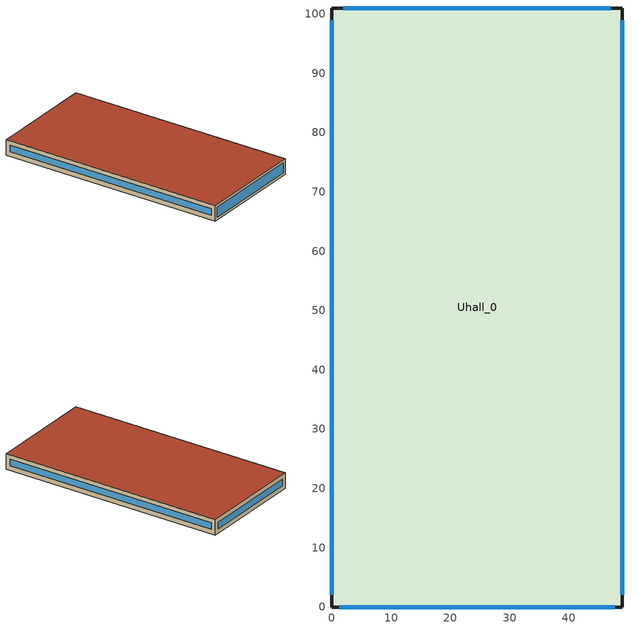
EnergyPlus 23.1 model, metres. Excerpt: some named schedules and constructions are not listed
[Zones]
Uhall_0
 floor ground (Uhall_0:f4UnderGroundSlabCF): 0,0 0,101 49,101 49,0 z0
 wall outside (90.1-2019 Nonresidential CZ 0 Exterior Wall (Mass)): 0,0 49,0 49,101 0,101 0,0 z0:7
 window (DoublePaneClr): 1.28,0 47.72,0 z1.28:5.72; 49,2.04 49,98.96 / 0,98.96 0,2.04 z2.04:4.96; 47.02,101 1.98,101 z1.98:5.02
 roof outside (90.1-2019 Nonresidential CZ 0 Exterior Roof (Mass)): 0,0 49,0 49,101 0,101 z7
[EnergyManagementSystem:Sensor] Output:Variable Index Key=Environment
Name | Output:Variable
OutdoorTemp | Site Outdoor Air Drybulb Temperature
OutdoorRelHumid | Site Outdoor Air Relative Humidity
[ZoneHVAC:IdealLoadsAirSystem]
Uhall_0 Ideal Loads Air: Maximum Heating Supply Air Temperature {C}=35; Minimum Cooling Supply Air Temperature {C}=12; Maximum Heating Supply Air Humidity Ratio {kgWater/kgDryAir}=0.01; Minimum Cooling Supply Air Humidity Ratio {kgWater/kgDryAir}=0.008; Heating Limit=LimitFlowRateAndCapacity; MaximumHeatingAirFlowRate [m3/s]=Autosize; MaximumSensibleHeatingCapacity [W]=Autosize; Cooling Limit=LimitFlowRateAndCapacity; MaximumCoolingAirFlowRate [m3/s]=Autosize; MaximumTotalCoolingCapacity [W]=Autosize; HeatingAvailabilitySchedule=HeatAvail_Uhall_0; CoolingAvailabilitySchedule=CoolAvail_Uhall_0; Dehumidification Control Type=Humidistat; Humidification Control Type=Humidistat; Design Specification Outdoor Air Object=Uhall_0MinFreshAir; Demand Controlled Ventilation Type=OccupancySchedule; Outdoor Air Economizer Type=NoEconomizer; Heat Recovery Type=None; SensibleHeatRecoveryEffectiveness=0.7; LatentHeatRecoveryEffectiveness=0.65
[Schedule:Constant]
AllOn: Value=1
Uhall_0Heating_SP_Sch: HeatingSetpoint=20
Uhall_0Cooling_SP_Sch: CoolingSetpoint=26
[Schedule:Day:Hourly]
14bb975d-990e-4196-ace4-715ee382a3b8: Fraction, 1, 1, 1, 1, 1, 1, 1, 0.85, 0.39, 0.25, 0.25, 0.25, 0.25, 0.25, 0.25, 0.25, 0.3, 0.52, 0.87, 0.87, 0.87, 1, 1, 1
12e0b064-d9bd-4e15-bfdf-feaf6bab5c2a: Fraction, 0, 0, 0, 0, 0, 0, 1, 1, 1, 1, 1, 1, 1, 1, 1, 1, 1, 1, 1, 1, 1, 0, 0, 0
d7b9a0d0-8ef3-4efc-98d6-84cd40ab6504: Fraction, 0.1, 0.1, 0.1, 0.1, 0.1, 0.1, 0.5, 1, 0.5, 0.5, 0.5, 1, 1, 0.5, 0.5, 0.5, 1, 1, 1, 1, 0.5, 0.5, 0.5, 0.1
41e3706f-bfd9-475a-a1c9-97befab7e728: Fraction, 1, 1, 1, 1, 1, 1, 1, 1, 0, 0, 0, 0, 0, 1, 0, 0, 0, 0, 0, 0, 0, 0, 0, 0
003c1343-9910-4965-afdd-74b0b1b28fbc: Fraction, 1, 1, 1, 1, 1, 1, 1, 1, 0, 0, 0, 0, 0, 0, 0, 0, 0, 0, 0, 0, 0, 0, 0, 0
592fde84-3739-4fcd-9dbb-e82d49b38008: Fraction, 1, 1, 1, 1, 1, 1, 1, 1, 0, 0, 0, 1, 1, 1, 1, 1, 0, 0, 0, 0, 0, 0, 0, 1
c7d6d40d-0525-452e-b572-e7be6537316a: Fraction, 1, 1, 1, 1, 1, 1, 1, 1, 0, 0, 0, 0, 0, 0, 0, 0, 0, 0, 0, 0, 0, 0, 0, 1
a67115f7-0c0f-4c55-8e0f-8c1563bca754: Fraction, 1, 1, 1, 1, 1, 1, 1, 1, 0, 0, 0, 0, 1, 1, 1, 0, 0, 0, 0, 0, 0, 0, 0, 0
194f9090-8a79-4b3e-b2cb-84600edd803d: Fraction, 1, 1, 1, 1, 1, 1, 1, 1, 0, 0, 0, 0, 0, 0, 0, 0, 0, 0, 0, 0, 0, 0, 1, 1
fdb4c805-b148-45b7-8a80-2cfb62477cf0: Fraction, 1, 1, 1, 1, 1, 1, 1, 0, 0, 0, 0, 0, 1, 1, 1, 1, 0, 0, 0, 0, 0, 0, 0, 1
db07ce6c-1d0b-40f1-9724-6f7446501cfa: Fraction, 1, 1, 1, 1, 1, 1, 1, 1, 0, 0, 0, 0, 1, 1, 1, 1, 1, 0, 0, 0, 0, 0, 0, 0
2ef58c4e-7782-433d-b245-3dfc69d2d938: Fraction, 1, 1, 1, 1, 1, 1, 1, 1, 0, 0, 0, 0, 1, 1, 1, 1, 1, 0, 0, 0, 0, 0, 0, 1
8554aa95-b668-4dca-a63c-ef558b6840aa: Fraction, 1, 1, 1, 1, 1, 0, 0, 0, 0, 0, 1, 1, 1, 1, 0, 0, 0, 0, 0, 0, 0, 0, 1, 1
f2ee4175-6857-4605-9cf5-0d689a499c7e: Fraction, 1, 1, 1, 1, 1, 0, 0, 0, 0, 0, 0, 0, 0, 0, 0, 1, 1, 1, 1, 1, 1, 1, 1, 1
77121a80-c25f-4aee-a029-030d4ae72bd5: Fraction, 1, 1, 1, 1, 1, 1, 1, 0, 0, 0, 0, 0, 0, 0, 0, 0, 0, 0, 0, 0, 0, 0, 1, 1
fffc3896-25cf-44af-94cd-55cf098dfa24: Fraction, 1, 1, 1, 1, 1, 1, 1, 0, 0, 0, 0, 0, 0, 0, 0, 0, 0, 0, 0, 0, 0, 0, 0, 1
149ccc56-7a22-414c-9f75-6d599b7fdbc0: Fraction, 1, 1, 1, 1, 1, 1, 1, 1, 1, 1, 1, 0, 0, 0, 0, 0, 0, 0, 0, 0, 1, 1, 1, 1
7c6f2c83-bb2d-4e27-9aec-c8de8118fafc: Fraction, 1, 1, 1, 1, 1, 1, 0, 0, 0, 0, 0, 0, 0, 0, 0, 0, 0, 0, 0, 0, 0, 1, 1, 1
a3f53767-956a-4abc-8ccb-cce3d777838f: Fraction, 1, 1, 1, 1, 0, 0, 0, 0, 0, 0, 0, 0, 0, 0, 0, 0, 0, 0, 0, 0, 0, 1, 1, 1
b1e451ea-7f95-4729-8564-cad973b34af2: Fraction, 1, 1, 1, 1, 1, 1, 1, 1, 1, 1, 1, 1, 1, 1, 0, 0, 0, 0, 0, 0, 1, 1, 1, 1
d85c2b70-7dd5-425e-834c-41bbc1fc5abe: Fraction, 1, 1, 1, 1, 1, 1, 0, 0, 0, 0, 0, 0, 0, 0, 0, 0, 0, 0, 0, 0, 0, 0, 1, 1
32c04440-bd43-4dae-8e45-5b77bce29465: Fraction, 0, 1, 1, 1, 1, 1, 1, 1, 0, 0, 0, 0, 0, 1, 0, 0, 0, 0, 1, 1, 1, 1, 1, 1
fc0c8862-1914-459e-ac44-f57620b0de64: Fraction, 1, 1, 1, 1, 1, 1, 0, 0, 0, 0, 0, 0, 1, 1, 0, 0, 1, 1, 1, 1, 1, 1, 1, 1
43b29f55-281e-49cd-b712-60673e09300b: Fraction, 1, 1, 1, 1, 1, 1, 1, 1, 0, 0, 0, 0, 0, 0, 0, 0, 0, 0, 0, 0, 0, 1, 1, 1
bc2b132b-3301-4997-a409-8251784d9710: Fraction, 1, 1, 1, 0, 0, 0, 0, 0, 0, 0, 0, 0, 0, 0, 0, 0, 0, 0, 0, 0, 0, 0, 0, 0
a3b6eae0-cd16-4146-a72c-33d93536b6d5: Fraction, 1, 1, 1, 1, 1, 1, 1, 1, 0, 0, 0, 0, 1, 1, 1, 1, 0, 0, 0, 0, 0, 0, 0, 0
a297b178-5400-48e8-8c2b-5383d49696c1: Fraction, 0, 0, 0, 0, 0, 0, 0, 0, 1, 1, 1, 1, 1, 1, 1, 1, 0, 0, 0, 0, 0, 0, 0, 0
0bd720d0-16f9-43d1-8c99-a7f570c083cc: Fraction, 0, 0, 0, 1, 1, 1, 1, 1, 0, 0, 0, 0, 0, 0, 0, 0, 0, 0, 0, 0, 0, 0, 0, 0
34931478-d65c-4a1a-80c3-ffcafce02f3b: Fraction, 0, 0, 0, 1, 1, 1, 1, 1, 0, 0, 0, 0, 0, 1, 1, 1, 0, 0, 0, 0, 0, 0, 0, 0
0be8be69-e262-4302-bc3f-879d800dc5b3: Fraction, 0, 1, 1, 1, 1, 1, 1, 1, 0, 0, 0, 0, 0, 1, 1, 0, 0, 0, 0, 0, 0, 0, 0, 0
393e0f77-cf9c-4917-a52e-2c18a27275d3: Fraction, 0, 0, 0, 0, 1, 1, 1, 1, 0, 0, 0, 0, 0, 0, 0, 0, 0, 0, 0, 0, 0, 0, 0, 0
ec5d5c53-5788-4abc-8180-0154a594163a: Fraction, 1, 1, 1, 1, 1, 1, 1, 1, 1, 0, 1, 1, 1, 1, 1, 1, 1, 0, 0, 1, 1, 1, 1, 1
1c7e563f-1008-46b0-a08b-5b2059d839fd: Fraction, 1, 1, 1, 1, 1, 1, 1, 1, 0, 0, 0, 1, 1, 1, 1, 1, 0, 1, 1, 1, 1, 1, 1, 1
25d9ae31-c511-4500-9310-47b36bc8755f: Fraction, 0, 1, 1, 1, 1, 1, 1, 1, 0, 0, 0, 0, 1, 1, 1, 0, 0, 0, 0, 0, 0, 0, 0, 0
328c9e66-c026-4f7c-941e-35b09cce5eaf: Fraction, 0, 0, 0, 0, 0, 0, 0, 0, 0, 0, 0, 0, 1, 0, 0, 0, 0, 0, 0, 0, 0, 0, 0, 0
0bcc7613-16c7-4f50-b4d0-f3000df73108: Fraction, 0, 1, 1, 1, 1, 1, 1, 1, 0, 0, 0, 0, 0, 0, 0, 0, 0, 0, 0, 0, 0, 0, 0, 0
95e1dacb-4847-45bb-8ff6-329f5872c8ae: Fraction, 0, 1, 0, 0, 1, 0, 0, 0, 0, 0, 0, 1, 1, 1, 1, 1, 1, 0, 0, 0, 0, 0, 0, 0
a368cf70-1db9-4d2f-addf-36a33630691f: Fraction, 0, 0, 0, 0, 0, 0, 0, 0, 0, 0, 0, 0, 1, 0, 1, 0, 0, 0, 0, 0, 0, 0, 0, 0
cfd69087-4443-4d2d-83c7-c51484c2fd0f: Fraction, 0, 0, 0, 0, 0, 0, 0, 0, 0, 0, 0, 1, 0, 0, 1, 1, 0, 0, 0, 0, 0, 0, 0, 1
eaea7ef1-044b-4db2-9232-ebc82cdee0b3: Fraction, 0, 0, 0, 1, 1, 1, 1, 1, 0, 0, 0, 1, 1, 1, 1, 0, 0, 0, 0, 0, 0, 1, 1, 0
e92e06b3-11b9-4b8d-8aab-264918818f6d: Fraction, 0, 1, 1, 1, 1, 1, 1, 1, 0, 0, 0, 1, 1, 1, 1, 1, 0, 0, 1, 0, 0, 1, 1, 1
9028a64a-fa1d-4ac5-ba6b-f5c559afd600: Fraction, 1, 1, 1, 1, 1, 1, 1, 1, 0, 0, 0, 1, 1, 1, 1, 0, 0, 0, 0, 1, 0, 0, 1, 1
e5ca6391-3192-4c0e-8131-34b922f7b05b: Fraction, 1, 1, 1, 1, 1, 1, 1, 1, 1, 1, 0, 0, 0, 0, 0, 0, 0, 0, 0, 1, 1, 1, 1, 1
8a7d1130-7860-4e5d-9136-6d20c174eaa8: Fraction, 1, 1, 1, 1, 1, 1, 1, 1, 0, 0, 0, 1, 1, 1, 1, 1, 1, 0, 1, 1, 1, 1, 1, 1
10834950-445a-4d6c-86dc-96d8ef2e6718: Fraction, 1, 1, 0, 0, 1, 1, 0, 0, 0, 0, 0, 1, 0, 0, 1, 1, 0, 0, 0, 0, 0, 0, 0, 0
0af50177-0b11-49a9-aba1-fc396bc8b445: Fraction, 0, 1, 1, 0, 1, 1, 0, 0, 0, 0, 0, 1, 1, 1, 1, 1, 1, 0, 0, 0, 0, 0, 0, 0
cb927db4-a6bb-4d7f-b4ff-91dc8e4b721c: Fraction, 0, 0, 0, 0, 1, 1, 1, 1, 0, 0, 0, 1, 1, 1, 1, 1, 0, 0, 0, 0, 0, 0, 0, 0
43a85af4-5db7-43c8-b0b0-0cfb932f600b: Fraction, 1, 1, 1, 1, 1, 1, 1, 1, 0, 0, 0, 1, 1, 1, 1, 1, 0, 0, 0, 0, 0, 0, 0, 0
bea93d85-fc23-433c-a16f-b5a2a5c822be: Fraction, 0, 0, 1, 1, 1, 1, 1, 0, 0, 0, 0, 1, 1, 1, 1, 1, 1, 0, 0, 0, 0, 0, 0, 0
db693b62-aad0-4b69-a419-fa5af28b9cf3: Fraction, 0, 0, 0, 0, 0, 0, 0, 0, 0, 0, 0, 0, 0, 1, 0, 0, 0, 0, 0, 0, 0, 0, 0, 0
a7c11301-8e18-412d-a485-a5004bdc39de: Fraction, 0, 0, 0, 0, 0, 0, 0, 0, 0, 0, 0, 1, 1, 1, 0, 0, 0, 0, 0, 0, 0, 0, 0, 0
d241b76a-ac68-4807-ab79-8a768b6f61a7: Fraction, 0, 0, 0, 0, 0, 0, 0, 0, 0, 0, 0, 0, 1, 1, 1, 1, 0, 0, 0, 0, 0, 0, 0, 0
5369e767-0d8e-4b32-8cd4-c346fa9b5939: Fraction, 0, 0, 0, 1, 1, 1, 1, 1, 0, 0, 0, 1, 1, 1, 1, 1, 0, 0, 0, 0, 0, 0, 0, 0
f7156fc8-91b6-48a4-9085-4e32a69e2b1a: Fraction, 1, 1, 1, 0, 1, 1, 1, 1, 0, 0, 0, 1, 1, 1, 1, 1, 1, 0, 0, 0, 0, 0, 0, 1
35fda236-6921-48e6-9830-098c5263a011: Fraction, 1, 1, 1, 1, 1, 1, 1, 1, 0, 0, 0, 1, 1, 1, 1, 1, 1, 0, 0, 0, 0, 0, 0, 1
fd62cacc-abe7-44f2-8770-210d11e35613: Fraction, 1, 1, 1, 1, 0, 0, 0, 1, 0, 0, 1, 1, 1, 1, 1, 1, 1, 0, 0, 0, 0, 0, 0, 0
7ee65adc-2d17-47fb-89dd-ade89af1af84: Fraction, 1, 1, 1, 1, 0, 0, 0, 0, 0, 0, 0, 1, 1, 1, 1, 1, 1, 0, 0, 0, 0, 0, 0, 0
c0654989-8f39-4b18-864e-eb22d4a3342d: Fraction, 0, 0, 0, 0, 0, 0, 0, 0, 0, 0, 0, 1, 1, 1, 1, 1, 0, 0, 0, 0, 0, 1, 1, 1
23d9486e-cd81-49e8-b8ac-7b3449a86746: Fraction, 1, 1, 1, 1, 1, 1, 1, 1, 1, 1, 0, 0, 0, 0, 1, 1, 0, 0, 0, 1, 1, 0, 1, 0
5f4d8d22-0120-4d1b-a6b7-a035c5265ab1: Fraction, 0, 1, 1, 1, 1, 1, 1, 1, 1, 1, 1, 1, 0, 1, 0, 1, 1, 1, 1, 1, 1, 1, 1, 1
674b06d3-b604-48ea-86a4-add5b25dbf48: Fraction, 1, 1, 1, 1, 1, 1, 1, 1, 0, 0, 0, 1, 0, 1, 1, 0, 0, 0, 0, 1, 0, 1, 1, 1
1d82ed7c-05c0-4b74-ae5d-eac78ce218c4: Fraction, 1, 1, 1, 1, 1, 1, 1, 1, 0, 0, 0, 1, 1, 1, 1, 1, 1, 1, 0, 0, 0, 0, 0, 0
0e1ef495-01ff-4a26-b207-13c7c6a3d751: Fraction, 1, 0, 1, 1, 1, 0, 1, 1, 0, 0, 0, 1, 1, 1, 1, 1, 1, 0, 0, 0, 0, 0, 0, 0
0a4c2ba7-d084-4828-9f66-3e72c7ca00d1: Fraction, 0, 0, 0, 0, 0, 1, 1, 0, 0, 0, 0, 0, 1, 1, 1, 1, 0, 0, 0, 0, 1, 1, 1, 0
165a3cea-29f3-4c38-8ee1-088ed4f1a1f9: Fraction, 0, 1, 0, 1, 1, 1, 1, 1, 0, 0, 0, 1, 1, 1, 1, 1, 1, 0, 0, 0, 0, 0, 0, 0
bca71fbe-a804-43d9-82c7-7b29d92ffc62: Fraction, 0, 1, 1, 1, 1, 1, 0, 1, 0, 0, 0, 1, 1, 1, 1, 1, 1, 1, 0, 0, 0, 0, 0, 0
8779e041-43cc-4635-9be7-dc18ccee0d4f: Fraction, 0, 0, 0, 1, 1, 1, 1, 1, 0, 0, 0, 1, 1, 1, 1, 1, 1, 1, 0, 0, 0, 0, 0, 0
e2581a7b-43c2-4a59-aa58-16e064d3d041: Fraction, 0, 0, 0, 0, 1, 1, 1, 1, 0, 0, 0, 1, 1, 1, 1, 1, 1, 1, 0, 0, 0, 0, 0, 0
6c68c950-6354-4773-92b4-119c0da3ab9c: Fraction, 0, 0, 1, 1, 1, 1, 1, 1, 0, 0, 0, 1, 1, 1, 1, 1, 0, 1, 1, 1, 0, 1, 1, 1
d043911a-a4e4-4a07-b4eb-d4b02cd2e68c: Fraction, 0, 0, 0, 0, 1, 1, 1, 1, 0, 0, 1, 1, 1, 1, 1, 1, 1, 0, 0, 0, 0, 0, 0, 0
0054b859-2743-4922-be13-5121baa5f1fc: Fraction, 0, 0, 0, 0, 0, 1, 0, 0, 0, 1, 1, 1, 1, 1, 1, 1, 1, 1, 0, 0, 0, 0, 0, 0
d57da6fb-427e-400c-902e-f2079f1c96f6: Fraction, 0, 0, 0, 1, 1, 1, 1, 0, 0, 0, 0, 1, 1, 1, 1, 1, 1, 1, 0, 0, 0, 0, 0, 0
24eab098-ccec-4794-8b70-b730c65f53b9: Fraction, 1, 1, 1, 0, 1, 0, 1, 1, 0, 0, 0, 0, 1, 1, 1, 1, 1, 0, 0, 0, 0, 0, 0, 0
e458a064-98d4-4dda-8a7b-4235616c96f6: Fraction, 0, 0, 1, 1, 1, 1, 1, 1, 0, 1, 1, 1, 1, 1, 0, 1, 0, 0, 0, 1, 0, 0, 1, 1
1dd2a086-aa54-43d9-8216-67f41470d57f: Fraction, 1, 1, 1, 1, 1, 1, 0, 1, 0, 1, 1, 1, 1, 1, 1, 1, 1, 1, 0, 0, 0, 0, 0, 0
7db43608-da88-4c74-9608-fe96a58b802d: Fraction, 0, 1, 1, 1, 1, 1, 0, 1, 0, 0, 0, 1, 1, 1, 0, 0, 0, 0, 0, 0, 0, 0, 0, 1
d081e0ff-e50c-4c41-94dc-eb66605a89d4: Fraction, 1, 1, 1, 1, 1, 1, 1, 1, 0, 1, 1, 1, 1, 1, 1, 0, 1, 0, 0, 1, 1, 1, 1, 1
41d41c44-63b3-4d16-ae11-5af6e43e17b0: Fraction, 1, 1, 1, 1, 1, 1, 1, 0, 0, 0, 0, 0, 1, 1, 1, 1, 0, 0, 0, 0, 0, 0, 1, 0
c43bcfc8-d056-4e56-be7d-fce85ea835ef: Fraction, 0, 0, 1, 1, 1, 1, 1, 1, 0, 1, 1, 1, 1, 1, 1, 1, 1, 1, 1, 0, 0, 0, 0, 0
9505b86a-ae0c-4c3f-bbab-e2abc7e9cd5e: Fraction, 1, 1, 1, 1, 1, 1, 1, 1, 0, 0, 1, 1, 1, 0, 0, 0, 0, 0, 0, 1, 0, 1, 1, 1
07f88278-11cf-423e-9762-aa66966af8c8: Fraction, 1, 1, 1, 1, 1, 1, 1, 1, 0, 0, 0, 1, 1, 1, 1, 1, 0, 0, 0, 0, 0, 1, 1, 1
736c379e-de2b-405b-ab38-5d560375cccc: Fraction, 1, 1, 1, 1, 1, 1, 1, 1, 0, 1, 1, 0, 1, 1, 1, 0, 0, 0, 0, 1, 1, 1, 1, 1
15e9c3dd-f94b-46ad-94c2-7e84793e8880: Fraction, 1, 1, 1, 1, 1, 1, 1, 1, 0, 0, 1, 1, 1, 1, 1, 1, 1, 1, 0, 0, 0, 0, 0, 0
f8150d4e-54ab-47d6-8b5e-4338ca9fef7d: Fraction, 0, 1, 1, 0, 1, 1, 1, 1, 0, 1, 1, 1, 1, 1, 1, 1, 0, 1, 1, 1, 1, 1, 1, 1
cc2d64af-ed4f-4791-9c5b-00e883829291: Fraction, 1, 1, 0, 1, 1, 1, 1, 1, 0, 0, 1, 1, 1, 0, 0, 0, 1, 1, 0, 1, 1, 1, 1, 1
455044cb-f37e-440c-9569-b0253388d59d: Fraction, 1, 1, 1, 1, 1, 1, 1, 1, 0, 0, 1, 1, 1, 1, 1, 0, 1, 1, 1, 1, 1, 1, 1, 1
8dde9b7d-4ffc-4661-b186-eec473e4b3fb: Fraction, 1, 1, 1, 1, 1, 1, 1, 1, 1, 0, 1, 1, 1, 1, 1, 0, 1, 0, 0, 1, 1, 1, 1, 1
c08be0c4-fcfa-406c-abdd-96a7b03b8551: Fraction, 1, 1, 1, 1, 1, 1, 1, 1, 1, 1, 1, 1, 1, 1, 0, 0, 0, 0, 0, 0, 0, 1, 1, 1
cb14452f-51dd-48e2-99e8-3dfb1e8afad8: Fraction, 1, 1, 1, 1, 0, 0, 0, 0, 0, 0, 1, 1, 1, 1, 1, 1, 1, 0, 0, 0, 0, 0, 0, 0
505a70fc-b842-411e-897e-ccfe53d96d7b: Fraction, 0, 1, 1, 1, 1, 1, 1, 1, 0, 0, 0, 1, 1, 1, 1, 1, 1, 1, 0, 0, 0, 0, 0, 0
4674d4ad-ae5e-4b79-a76a-2395b75afc9a: Fraction, 0, 1, 0, 0, 1, 0, 1, 0, 0, 0, 1, 1, 1, 1, 1, 1, 1, 0, 0, 0, 0, 0, 0, 0
4f1f9660-3ca3-4c6a-a42a-adf5a542d551: Fraction, 0, 1, 1, 1, 1, 1, 1, 1, 0, 1, 1, 1, 1, 1, 1, 1, 1, 1, 0, 0, 0, 0, 0, 0
0a821289-0550-470a-96e4-e78c7fa47668: Fraction, 0, 0, 0, 0, 1, 0, 0, 0, 0, 1, 1, 1, 1, 1, 1, 1, 1, 1, 1, 0, 0, 0, 0, 0
9efa68b0-563c-4c22-8c0a-f95819fc4dfa: Fraction, 0, 0, 0, 0, 1, 1, 0, 1, 0, 0, 1, 1, 0, 1, 1, 1, 1, 1, 1, 1, 1, 1, 1, 1
f9308e66-c808-4c21-b694-b1e3117985f1: Fraction, 1, 1, 1, 1, 1, 1, 1, 1, 0, 0, 0, 1, 1, 1, 1, 1, 1, 0, 0, 0, 0, 0, 0, 0
e362bb62-e392-4f98-89a4-c7616ee0da78: Fraction, 0, 1, 1, 1, 1, 1, 1, 1, 0, 0, 1, 1, 1, 0, 0, 0, 0, 0, 0, 0, 0, 0, 0, 1
bdf4e634-f655-46b8-bb46-530eedc0b97c: Fraction, 1, 1, 1, 1, 1, 1, 1, 1, 0, 0, 1, 1, 1, 1, 1, 1, 1, 0, 1, 0, 0, 0, 0, 0
6a83668f-6a61-4c04-9981-e358ef47ac49: Fraction, 0, 0, 0, 0, 1, 1, 0, 0, 0, 0, 1, 1, 0, 0, 0, 1, 1, 0, 0, 1, 1, 1, 1, 1
3ba98dbe-32cd-4081-9a77-954be1298001: Fraction, 1, 1, 1, 1, 1, 1, 1, 1, 0, 0, 0, 1, 1, 1, 1, 0, 0, 1, 1, 1, 1, 1, 1, 1
3d6d7624-3e5b-4558-a5ed-ea13f6046ad1: Fraction, 1, 1, 1, 1, 1, 1, 1, 1, 0, 0, 0, 1, 1, 1, 1, 0, 1, 1, 0, 0, 0, 0, 0, 0
61d646ef-99a8-40fd-8593-29998eb71547: Fraction, 0, 0, 0, 0, 1, 0, 0, 0, 0, 1, 0, 1, 1, 1, 0, 1, 1, 1, 1, 1, 1, 1, 1, 1
ed082062-79aa-4376-9da4-cbc792f80ecc: Fraction, 1, 1, 1, 1, 1, 1, 1, 1, 1, 0, 0, 1, 1, 1, 1, 1, 0, 0, 0, 0, 0, 0, 0, 0
feebe028-c72b-4222-9db5-db50b9d0df7c: Fraction, 1, 1, 1, 1, 1, 1, 1, 1, 0, 1, 1, 1, 1, 1, 1, 0, 0, 0, 0, 0, 0, 0, 0, 0
68b4197a-0a3c-45c0-aedb-0df11bae7eae: Fraction, 1, 1, 1, 0, 1, 1, 0, 1, 0, 0, 0, 1, 1, 1, 0, 0, 0, 0, 0, 0, 0, 0, 0, 0
43ce78f5-0925-4cd2-8616-c9d19e1a19c7: Fraction, 0, 0, 0, 0, 0, 0, 0, 0, 1, 1, 1, 1, 1, 1, 1, 1, 1, 1, 1, 0, 0, 0, 0, 0
5755456c-06a8-49fc-972e-33671b8ae1b7: Fraction, 0, 0, 0, 0, 1, 0, 1, 1, 1, 1, 1, 1, 1, 1, 1, 1, 1, 1, 0, 0, 0, 0, 0, 0
5200658d-c955-470e-95e0-ef04002790a9: Fraction, 0, 0, 0, 0, 0, 1, 1, 1, 1, 1, 1, 1, 1, 1, 1, 1, 1, 1, 1, 0, 0, 0, 0, 0
498a6981-8755-461b-a987-a16443a03934: Fraction, 0, 0, 0, 0, 1, 0, 1, 0, 0, 1, 1, 1, 1, 1, 1, 1, 1, 1, 1, 0, 0, 0, 0, 0
454ad031-8e21-49a2-a97a-4076dc712759: Fraction, 0, 0, 0, 0, 1, 1, 1, 1, 0, 1, 1, 1, 1, 1, 1, 1, 1, 1, 1, 0, 0, 0, 0, 0
db00bee3-6bf5-4e51-860b-7654a3651c02: Fraction, 0, 0, 0, 0, 0, 0, 0, 0, 1, 1, 1, 1, 1, 1, 0, 0, 0, 0, 0, 1, 0, 0, 0, 0
a13aa85a-000d-465c-a9a8-7c2b2f731fb1: Fraction, 0, 1, 0, 0, 1, 0, 1, 1, 0, 1, 1, 1, 1, 0, 1, 0, 0, 0, 0, 0, 0, 0, 0, 1
b3e65846-52eb-4956-9420-03c2995b8da9: Fraction, 1, 0, 1, 1, 1, 1, 1, 0, 0, 1, 1, 1, 0, 0, 1, 1, 1, 0, 0, 0, 0, 0, 0, 0
20378aa8-d61a-4f74-91d5-683cd33f14d5: Fraction, 1, 1, 0, 1, 1, 1, 1, 1, 0, 1, 1, 1, 1, 1, 1, 0, 0, 0, 0, 0, 0, 0, 0, 0
fad559f8-ab1f-4fb4-ae5d-f9fc2a055e9e: Fraction, 0, 1, 1, 1, 1, 1, 1, 1, 0, 1, 1, 1, 0, 1, 1, 1, 0, 1, 0, 1, 1, 0, 1, 0
4a4370d5-d342-4cee-ac74-5d9edba1a746: Fraction, 1, 1, 1, 1, 1, 1, 1, 1, 0, 0, 0, 0, 1, 0, 0, 0, 0, 0, 0, 0, 0, 0, 1, 0
6592fa1c-f5c6-49ea-82db-1ad3efec4262: Fraction, 1, 1, 0, 1, 1, 1, 1, 1, 0, 1, 1, 1, 1, 1, 1, 1, 1, 1, 0, 0, 0, 0, 0, 0
3475fa83-0e1f-4ab1-b220-799a4c7799d6: Fraction, 0, 0, 0, 0, 0, 0, 0, 0, 0, 1, 1, 0, 0, 1, 1, 0, 0, 0, 0, 0, 0, 1, 1, 1
4020d7ec-4854-4dc2-acbd-a5153dbbd921: Fraction, 1, 1, 1, 1, 1, 1, 0, 0, 0, 0, 1, 1, 1, 1, 1, 1, 1, 1, 0, 0, 0, 0, 0, 0
e589f685-a84e-4818-aee8-363d6345deae: Fraction, 0, 0, 0, 0, 0, 0, 0, 0, 0, 0, 1, 1, 1, 1, 1, 1, 1, 1, 0, 0, 0, 0, 0, 0
1c53175b-d2d7-4a58-ab36-0fb8bf22b624: Fraction, 0, 0, 0, 1, 1, 1, 0, 0, 0, 0, 0, 0, 1, 1, 0, 0, 1, 1, 0, 0, 0, 1, 1, 1
b7f6722b-7e15-44fc-a5b6-c7948cf2828b: Fraction, 1, 1, 1, 1, 1, 1, 1, 1, 0, 1, 1, 1, 0, 0, 0, 0, 0, 0, 0, 0, 0, 0, 0, 1
cdbf392b-ad92-429b-8fa1-e90a48041854: Fraction, 1, 1, 1, 1, 1, 1, 1, 1, 1, 0, 0, 0, 1, 1, 1, 1, 0, 0, 0, 0, 0, 0, 1, 1
aa9000a8-7474-43d7-afaa-83856b8bd1f2: Fraction, 1, 1, 1, 1, 1, 1, 1, 1, 0, 0, 1, 1, 1, 1, 1, 1, 1, 0, 0, 0, 0, 0, 0, 0
4ec5bce3-6218-4115-b27d-d4e593f8f2d8: Fraction, 1, 1, 1, 1, 1, 1, 1, 1, 0, 0, 1, 1, 1, 1, 0, 0, 1, 1, 1, 1, 1, 1, 1, 1
492b02ff-45e8-4ae6-bd06-09335d1ef1e6: Fraction, 1, 1, 1, 1, 1, 1, 1, 1, 0, 0, 1, 1, 1, 1, 0, 0, 0, 1, 1, 1, 1, 1, 1, 1
b22414ec-ceea-47c7-9d2f-369ee415b721: Fraction, 0, 0, 0, 0, 1, 1, 1, 1, 0, 0, 0, 0, 0, 0, 0, 0, 0, 0, 0, 0, 0, 0, 1, 1
a24abd1d-2bfc-4427-b543-e2912398e3db: Fraction, 1, 1, 1, 1, 1, 1, 1, 1, 1, 1, 1, 1, 1, 1, 1, 1, 1, 1, 1, 0, 0, 0, 0, 0
3c386093-14a7-4751-8f54-93ff7cfd9247: Fraction, 0, 0, 0, 0, 0, 0, 0, 0, 0, 0, 1, 1, 1, 1, 1, 0, 0, 0, 0, 0, 0, 1, 1, 1
47df9d88-b14f-43eb-9254-53089a199fba: Fraction, 1, 1, 1, 1, 1, 1, 1, 1, 1, 0, 0, 0, 1, 1, 1, 1, 1, 0, 0, 0, 0, 0, 0, 0
e568a799-18e5-40c9-9397-6138e3e6018b: Fraction, 0, 1, 0, 0, 0, 1, 1, 1, 0, 0, 1, 1, 1, 0, 0, 0, 0, 0, 0, 0, 0, 0, 0, 0
a512e456-9579-4a72-9781-54939057d925: Fraction, 1, 1, 1, 1, 1, 1, 1, 1, 1, 0, 0, 0, 0, 0, 0, 0, 1, 1, 0, 0, 0, 0, 0, 0
ee3fc8ae-8142-4afc-9e43-1875c9e7ea1e: Fraction, 0, 0, 0, 1, 1, 0, 0, 0, 0, 1, 1, 1, 0, 0, 0, 0, 0, 0, 0, 0, 0, 0, 0, 0
e48a7c3a-0cbb-48f7-875c-b42f9bf48bb6: Fraction, 0, 0, 0, 0, 0, 0, 0, 0, 0, 1, 1, 1, 0, 0, 0, 0, 0, 0, 0, 0, 1, 1, 1, 1
0fb08f27-7588-4a44-9de1-21b786adba81: Fraction, 1, 1, 1, 1, 1, 1, 1, 1, 0, 0, 1, 1, 1, 1, 1, 1, 1, 1, 1, 0, 0, 0, 0, 0
f1e54837-410d-46ad-9285-927ae60d0b4c: Fraction, 0, 1, 1, 1, 1, 1, 0, 0, 0, 1, 1, 1, 1, 1, 1, 1, 1, 0, 0, 0, 0, 0, 0, 0
257b40ab-5645-4009-97af-efade599dc77: Fraction, 0, 1, 1, 1, 1, 1, 1, 1, 1, 0, 0, 1, 1, 1, 1, 1, 0, 0, 0, 0, 0, 0, 0, 0
5e2766cb-6e55-4f57-8b2d-2d50a1cd2cf9: Fraction, 0, 0, 0, 0, 0, 0, 0, 0, 0, 0, 0, 0, 1, 1, 1, 1, 0, 0, 0, 0, 0, 0, 0, 1
d7e7454e-0c62-4fb5-abbb-e8e4b7720e89: Fraction, 0, 0, 0, 0, 0, 0, 0, 0, 0, 0, 0, 0, 1, 1, 1, 1, 1, 1, 0, 0, 0, 0, 0, 0
de3e5bea-eef4-4964-afd3-3b062cac8df1: Fraction, 0, 0, 1, 1, 1, 1, 1, 1, 0, 0, 0, 0, 0, 0, 0, 0, 0, 0, 0, 0, 0, 0, 0, 0
50dfb5bd-6346-4189-aae5-ad157768b46a: Fraction, 0, 0, 0, 0, 0, 0, 0, 0, 0, 0, 0, 0, 0, 0, 0, 0, 0, 0, 0, 0, 0, 0, 1, 1
5db1a842-f249-474b-81c4-4e124656ecfc: Fraction, 0, 0, 0, 1, 1, 1, 1, 1, 1, 0, 0, 0, 0, 0, 0, 0, 1, 0, 0, 0, 0, 0, 0, 0
bb4a2ede-820a-4d7e-8bc0-263da99094e4: Fraction, 0, 0, 0, 1, 1, 1, 1, 1, 0, 0, 1, 1, 1, 1, 1, 1, 1, 0, 0, 0, 0, 0, 0, 0
c41f3eef-3b00-4110-8635-a8c3acc68c17: Fraction, 0, 1, 1, 1, 1, 1, 1, 0, 0, 0, 1, 1, 1, 1, 1, 1, 1, 1, 0, 0, 0, 0, 0, 0
86f06402-88b3-4b63-9d25-9e76e8101479: Fraction, 0, 0, 0, 0, 0, 0, 0, 0, 0, 1, 1, 1, 1, 1, 1, 1, 0, 0, 0, 0, 0, 0, 0, 0
ff2f4963-8b69-46bb-a096-fda8fec9c632: Fraction, 0, 1, 1, 1, 1, 1, 1, 1, 1, 1, 1, 0, 1, 1, 1, 1, 1, 1, 0, 0, 0, 0, 0, 0
0eb42a9c-9f69-437c-8e44-a644f9d0f833: Fraction, 0, 1, 0, 1, 0, 0, 0, 1, 0, 0, 1, 1, 1, 1, 1, 1, 1, 1, 1, 0, 1, 1, 0, 0
cc054fa4-927c-48b5-b4d1-0b32a42e0e8f: Fraction, 0, 0, 0, 0, 0, 0, 0, 0, 0, 0, 1, 1, 1, 1, 1, 1, 1, 1, 1, 1, 0, 0, 0, 0
4fa9f995-de47-4123-a1da-32c2a08db216: Fraction, 0, 0, 0, 0, 0, 0, 0, 0, 1, 1, 1, 1, 1, 1, 1, 1, 1, 0, 0, 0, 0, 0, 0, 0
887c1822-9f3f-442f-8bea-9f947e944539: Fraction, 0, 0, 0, 0, 0, 0, 0, 0, 0, 0, 1, 0, 0, 1, 1, 1, 1, 1, 1, 0, 0, 0, 0, 0
0ca156a9-b41b-49d3-a22c-2b8f75c5e3b2: Fraction, 0, 0, 0, 1, 1, 0, 0, 0, 0, 1, 1, 1, 1, 0, 0, 0, 0, 0, 0, 0, 0, 0, 1, 0
cdd0423b-c66a-42fd-802f-416a4eafe290: Fraction, 0, 1, 1, 1, 1, 0, 1, 1, 0, 0, 0, 0, 1, 1, 1, 1, 1, 1, 1, 0, 0, 0, 0, 0
66b6a9bc-8655-4daf-ba28-a4bfb877e586: Fraction, 0, 1, 0, 0, 1, 0, 1, 0, 0, 1, 1, 1, 1, 1, 1, 1, 1, 1, 1, 1, 0, 0, 0, 0
4d12dda1-ec74-40b6-84e2-90b7e16cccc9: Fraction, 0, 0, 0, 0, 0, 0, 0, 0, 0, 1, 1, 1, 1, 1, 1, 1, 1, 1, 1, 1, 1, 0, 0, 0
33bcaca4-d62e-4873-9205-4194c9205e9a: Fraction, 0, 0, 0, 0, 0, 0, 0, 0, 1, 1, 1, 1, 1, 1, 1, 1, 1, 1, 1, 1, 1, 0, 0, 0
1b23769c-9912-4016-bf26-049d1da81ba1: Fraction, 0, 0, 0, 0, 0, 0, 0, 1, 0, 1, 0, 0, 1, 1, 1, 0, 0, 1, 0, 0, 0, 0, 0, 0
82cd46c8-fc09-489d-8852-c2707a102208: Fraction, 0, 0, 0, 1, 1, 1, 1, 0, 0, 0, 0, 1, 1, 1, 1, 1, 1, 0, 0, 0, 0, 0, 0, 0
466d0833-84f6-4f6c-9566-8e4586e9d61c: Fraction, 0, 1, 0, 0, 0, 0, 0, 0, 0, 1, 1, 1, 1, 1, 1, 1, 1, 1, 1, 0, 1, 0, 0, 0
104041d9-cf41-494f-8531-4ac044de259c: Fraction, 0, 0, 0, 0, 0, 0, 0, 0, 0, 0, 0, 1, 1, 1, 1, 1, 1, 0, 1, 1, 1, 1, 1, 0
2cb8c39a-c21a-472c-afed-46cdfc975710: Fraction, 0, 1, 1, 0, 1, 0, 0, 1, 0, 0, 0, 1, 1, 1, 0, 0, 1, 0, 0, 1, 1, 1, 1, 0
8704b07b-d6a4-4b2c-8d69-87c8568015b9: Fraction, 1, 1, 1, 1, 1, 1, 1, 1, 0, 0, 0, 1, 1, 1, 1, 1, 1, 1, 0, 0, 0, 0, 1, 1
ad24687e-ee7d-4634-8f33-3769a78130fb: Fraction, 0, 1, 0, 0, 1, 1, 1, 1, 0, 0, 1, 1, 1, 0, 0, 0, 0, 1, 0, 1, 1, 0, 1, 1
326ffdde-8fd3-41f8-940d-64e04a4a2eff: Fraction, 1, 1, 1, 1, 0, 0, 0, 0, 0, 0, 0, 1, 1, 0, 1, 1, 1, 1, 1, 0, 0, 0, 0, 0
e23509dc-1e6b-4dcd-a806-1d8a15a982b1: Fraction, 0, 0, 0, 0, 1, 1, 1, 1, 1, 0, 1, 1, 1, 0, 1, 1, 1, 0, 0, 0, 0, 0, 0, 0
9c8c7157-9895-4de7-a80b-528a7f400532: Fraction, 0, 1, 1, 1, 1, 1, 1, 1, 0, 0, 0, 1, 1, 1, 1, 1, 0, 0, 0, 0, 0, 0, 0, 0
cb58139b-61e1-48d8-b714-2857315486d5: Fraction, 0, 0, 0, 0, 0, 0, 0, 0, 0, 0, 0, 1, 1, 0, 1, 1, 1, 1, 0, 0, 0, 0, 0, 0
3d8a0fe0-3f60-4a94-9286-e59dd67f832b: Fraction, 0, 0, 0, 0, 0, 0, 0, 0, 0, 1, 0, 1, 1, 1, 1, 1, 1, 1, 0, 0, 0, 0, 0, 0
19f96bac-4eb8-444d-b63b-577d2acb7bf2: Fraction, 0, 0, 0, 0, 0, 0, 0, 0, 0, 0, 1, 1, 1, 0, 1, 1, 1, 1, 0, 0, 0, 0, 0, 0
1a82f468-baec-40a9-8862-642df44536eb: Fraction, 0, 0, 0, 0, 0, 0, 1, 1, 1, 0, 1, 0, 0, 0, 0, 0, 0, 0, 0, 1, 0, 0, 0, 0
c953ed02-1326-45c0-ada6-a1da0aa19310: Fraction, 1, 0, 0, 0, 1, 0, 0, 0, 0, 0, 1, 1, 0, 1, 1, 1, 1, 0, 0, 0, 0, 0, 0, 0
6b59d7ae-dbb3-4dd7-a191-161a56a18069: Fraction, 0, 0, 0, 0, 0, 0, 0, 0, 0, 1, 1, 1, 0, 0, 1, 1, 1, 1, 0, 0, 0, 0, 0, 0
41480300-d2e8-45cd-ac1f-e24d05f81de1: Fraction, 0, 0, 0, 0, 0, 0, 0, 0, 0, 1, 1, 1, 1, 1, 1, 1, 1, 1, 1, 0, 0, 0, 0, 0
0655b9da-9a35-4af4-9b1b-e392613f76c2: Fraction, 0, 0, 0, 0, 0, 0, 0, 0, 0, 1, 1, 1, 0, 0, 1, 1, 1, 0, 0, 0, 0, 0, 0, 0
6ec52194-3fcb-4ce8-a9b7-7dabf0a4ccd8: Fraction, 0, 0, 0, 0, 1, 0, 0, 0, 0, 0, 1, 1, 1, 1, 1, 1, 1, 1, 0, 0, 0, 0, 1, 0
cc874c5d-adb5-40c8-a2b7-ba86e56e8c24: Fraction, 0, 1, 1, 1, 1, 1, 1, 0, 0, 0, 1, 1, 1, 0, 0, 0, 0, 0, 1, 1, 1, 1, 1, 1
34252c3c-99b2-45fa-9e65-818269cba713: Fraction, 1, 1, 1, 1, 1, 1, 0, 0, 0, 0, 1, 1, 1, 0, 1, 1, 1, 1, 0, 0, 0, 0, 0, 0
ee6a48ba-f6e8-4a4d-a342-0cf44f816c2d: Fraction, 0, 1, 1, 1, 1, 1, 1, 1, 0, 0, 0, 0, 0, 0, 1, 1, 0, 0, 0, 0, 0, 0, 0, 0
790219e2-9bcc-4f55-afc6-903160baa57f: Fraction, 1, 0, 1, 1, 1, 1, 1, 1, 0, 0, 1, 1, 1, 1, 1, 1, 1, 1, 1, 1, 1, 1, 1, 1
4874cf86-287b-463b-8b64-cb114fd8627f: Fraction, 1, 1, 1, 1, 1, 1, 1, 1, 1, 1, 0, 0, 1, 0, 0, 0, 0, 0, 0, 0, 0, 0, 0, 1
cd7dfd49-4afa-489d-b7de-dade7d03bfb6: Fraction, 1, 1, 1, 1, 1, 1, 1, 1, 0, 0, 0, 0, 0, 0, 1, 1, 0, 0, 0, 0, 1, 0, 0, 1
ebaf5f8b-b01f-46fb-81ec-98a16710fb94: Fraction, 1, 1, 1, 1, 1, 1, 1, 1, 0, 0, 0, 0, 0, 0, 1, 1, 0, 0, 0, 0, 0, 0, 0, 0
d2d7cca7-833c-4756-9e39-c34c57ad9d6f: Fraction, 0, 1, 0, 1, 1, 1, 1, 1, 0, 0, 0, 1, 1, 1, 0, 0, 0, 0, 0, 0, 0, 0, 0, 0
1358614b-db8a-4271-8781-99c0d811afea: Fraction, 0, 1, 1, 1, 1, 1, 1, 1, 1, 0, 0, 1, 1, 1, 1, 1, 1, 0, 0, 0, 0, 0, 0, 0
88538c19-4e1c-4c93-968e-a84e0a2e2905: Fraction, 0, 0, 0, 1, 1, 1, 1, 1, 0, 0, 0, 1, 1, 1, 1, 1, 1, 1, 1, 0, 0, 0, 0, 0
30746125-26cb-44f9-9219-ecabeb5c5564: Fraction, 0, 0, 0, 1, 1, 1, 1, 1, 0, 0, 1, 1, 1, 0, 1, 1, 1, 0, 1, 1, 1, 1, 1, 1
d1fe743a-b2dd-4d72-be1e-1c55caf8a9c1: Fraction, 1, 0, 1, 1, 1, 1, 1, 1, 0, 0, 0, 0, 1, 0, 1, 0, 0, 0, 0, 0, 0, 0, 0, 0
79e8083e-5084-4368-801e-cd49d4bbfd0f: Fraction, 0, 0, 0, 0, 0, 0, 0, 0, 0, 0, 0, 0, 0, 1, 1, 1, 0, 0, 0, 0, 0, 0, 0, 0
75c11437-9738-445e-9ba1-95cfc2f177c1: Fraction, 0, 0, 0, 0, 1, 0, 0, 0, 0, 0, 0, 1, 1, 1, 1, 1, 1, 0, 0, 0, 0, 0, 0, 0
ef5ef648-948e-422a-b66a-496e329441ce: Fraction, 0, 0, 0, 0, 1, 0, 0, 0, 0, 1, 1, 0, 0, 1, 1, 1, 1, 1, 1, 1, 1, 1, 1, 1
75e30a45-5e2a-4b1b-a777-9d0ea8587a04: Fraction, 1, 1, 1, 1, 1, 1, 1, 1, 1, 0, 0, 1, 0, 1, 1, 1, 1, 1, 1, 0, 0, 0, 0, 1
d4812dce-92e4-4fd0-843d-48cd88d0cfdb: Fraction, 1, 1, 1, 1, 1, 1, 1, 1, 0, 0, 0, 0, 0, 0, 1, 1, 1, 0, 0, 0, 0, 0, 0, 0
b9ae9906-f4e1-43b9-8f97-aaea69d61698: Fraction, 0, 0, 1, 0, 0, 0, 0, 1, 0, 0, 0, 0, 0, 1, 1, 1, 1, 0, 0, 0, 0, 0, 1, 0
5ccce423-96fe-4502-9b43-87c16520157c: Fraction, 0, 0, 1, 1, 1, 1, 1, 1, 0, 0, 0, 1, 1, 1, 1, 1, 1, 1, 0, 0, 0, 0, 0, 0
ee5123e2-f31d-4230-ae78-fba15c64a974: Fraction, 0, 0, 1, 1, 1, 1, 1, 1, 0, 0, 1, 1, 1, 1, 1, 1, 1, 1, 1, 0, 0, 0, 0, 0
c53bd331-8f9c-419d-a3a8-7bead11b2d16: Fraction, 0, 0, 1, 1, 1, 1, 1, 1, 0, 1, 1, 1, 1, 1, 1, 1, 1, 1, 0, 0, 0, 0, 0, 0
1559fa51-9286-4c10-a57b-1f7c5a28632d: Fraction, 0, 0, 1, 1, 1, 1, 1, 1, 0, 0, 1, 1, 1, 1, 1, 1, 1, 1, 0, 0, 0, 0, 0, 0
1b8d56f9-f2b4-464c-baf6-a44d808d749f: Fraction, 0, 0, 1, 1, 1, 1, 1, 1, 0, 1, 0, 1, 1, 1, 1, 1, 1, 1, 0, 0, 0, 0, 0, 0
cc486075-51d8-404e-b9ea-f0e77f34440d: Fraction, 0, 0, 0, 0, 0, 0, 0, 0, 0, 0, 0, 1, 1, 1, 1, 1, 1, 1, 0, 0, 0, 0, 0, 0
e3c926c1-ab64-47a5-b6c1-cde8f6a3eff9: Fraction, 0, 0, 0, 0, 0, 0, 0, 0, 0, 1, 1, 1, 1, 1, 1, 1, 1, 0, 0, 0, 0, 0, 0, 0
83cfeb36-5ad1-4462-a527-89aeb552d20d: Fraction, 0, 1, 1, 1, 1, 1, 1, 1, 1, 1, 1, 1, 0, 0, 0, 1, 1, 0, 0, 0, 0, 0, 0, 0
20db4f2f-f3b0-41af-a0df-482547954cae: Fraction, 0, 1, 0, 1, 1, 1, 1, 1, 1, 0, 0, 0, 1, 1, 1, 1, 1, 0, 0, 0, 0, 0, 0, 1
c4b0594f-9bde-40f1-be48-02ebd69c7348: Fraction, 0, 0, 0, 1, 1, 1, 0, 1, 0, 0, 0, 1, 0, 0, 0, 0, 0, 0, 0, 0, 0, 0, 0, 0
b0ad4eb1-137e-417d-afb5-233ba4f6d5e7: Fraction, 1, 1, 1, 1, 1, 1, 1, 1, 0, 0, 0, 1, 1, 0, 0, 0, 0, 0, 0, 0, 0, 0, 0, 0
a361a9e9-5ea1-4cc8-858e-a30e088409c0: Fraction, 0, 0, 0, 0, 0, 0, 1, 1, 0, 0, 0, 0, 1, 1, 1, 0, 0, 0, 0, 0, 0, 0, 0, 0
6dc5f9fe-6689-4feb-bc3f-969f1dab456c: Fraction, 0, 0, 1, 1, 1, 1, 1, 1, 0, 0, 0, 0, 1, 1, 1, 1, 0, 0, 0, 0, 0, 0, 0, 0
ae740c22-83ad-4d72-822a-72d738c84b4c: Fraction, 0, 0, 0, 1, 1, 1, 0, 0, 0, 0, 0, 1, 1, 1, 1, 1, 1, 1, 0, 0, 0, 0, 0, 0
2fb2d763-5f3b-4b91-a97d-dab8fc16594a: Fraction, 0, 0, 0, 1, 1, 1, 0, 0, 0, 0, 1, 1, 1, 1, 1, 1, 1, 1, 1, 0, 0, 0, 0, 0
0c2f5271-cff0-4a69-a1f3-5080dd4e2f9a: Fraction, 0, 0, 0, 0, 0, 1, 1, 0, 0, 0, 0, 0, 0, 0, 0, 0, 0, 0, 0, 0, 0, 0, 0, 0
8a9a608f-8df8-49a6-b34f-d6e6eb8d9ef6: Fraction, 0, 0, 0, 0, 0, 0, 0, 0, 0, 0, 0, 0, 1, 0, 1, 1, 1, 1, 0, 0, 0, 0, 0, 0
fe0c08fd-7af7-435e-b2c1-ca638bd41060: Fraction, 0, 0, 0, 0, 0, 1, 1, 1, 0, 0, 0, 1, 1, 1, 1, 1, 0, 0, 0, 0, 0, 0, 0, 0
227444cc-a8b7-47ed-ba15-db845e38a4f7: Fraction, 0, 0, 0, 0, 0, 0, 0, 0, 0, 1, 0, 1, 1, 1, 0, 1, 0, 0, 0, 0, 0, 0, 0, 0
60699407-8e47-45ec-8a04-47a0ae7f4457: Fraction, 0, 0, 0, 0, 1, 0, 1, 0, 0, 0, 1, 1, 1, 0, 1, 1, 1, 0, 0, 0, 1, 1, 1, 1
3f977091-cb24-4c87-a0b1-3a36739f0a4a: Fraction, 1, 1, 0, 0, 1, 1, 1, 1, 0, 0, 0, 0, 0, 0, 0, 0, 0, 0, 0, 0, 0, 0, 0, 0
c6a5d389-0457-4692-96d1-bd8dbc1a82d5: Fraction, 0, 0, 0, 0, 0, 1, 0, 1, 0, 0, 0, 1, 1, 1, 1, 1, 0, 0, 0, 1, 1, 1, 1, 1
1c58df69-9b14-49e4-90e6-423c74abc6ae: Fraction, 1, 1, 1, 0, 0, 1, 1, 1, 0, 0, 0, 0, 0, 0, 0, 0, 0, 0, 0, 0, 0, 0, 0, 0
a8ad3596-634a-48eb-bad2-500617258e52: Fraction, 0, 0, 0, 0, 1, 0, 1, 1, 1, 0, 0, 0, 1, 0, 0, 0, 0, 0, 0, 0, 0, 0, 0, 0
65845a05-8a8c-42bf-95d9-b6d2e368aa02: Fraction, 0, 0, 0, 1, 0, 0, 0, 0, 0, 0, 0, 1, 1, 0, 1, 1, 0, 1, 0, 0, 0, 0, 0, 0
6a86ab29-eecf-41bd-8819-4c06628de85e: Fraction, 0, 0, 0, 0, 0, 0, 0, 0, 0, 0, 0, 1, 1, 0, 0, 0, 0, 0, 0, 0, 0, 0, 0, 1
3a49a71b-682b-49d9-b452-f680439e5dcd: Fraction, 1, 0, 1, 1, 1, 1, 1, 1, 0, 0, 0, 1, 1, 1, 1, 1, 0, 0, 0, 0, 0, 0, 0, 0
452d2c8e-1c76-4fc6-a22d-1cf568360426: Fraction, 0, 1, 1, 1, 1, 1, 1, 1, 0, 0, 1, 0, 0, 0, 1, 0, 0, 0, 0, 0, 1, 1, 1, 1
6c2d03cb-d23c-459b-b72a-ef676cd13fe8: Fraction, 1, 1, 1, 0, 1, 0, 0, 0, 0, 0, 0, 0, 1, 1, 1, 1, 0, 1, 0, 0, 0, 0, 0, 0
f1d434eb-759d-49dc-a6db-a1d232a3d517: Fraction, 0, 0, 0, 0, 0, 0, 1, 1, 0, 0, 0, 1, 1, 0, 0, 0, 0, 0, 0, 0, 0, 0, 0, 0
e31e8667-a67c-4b4b-a876-83b78cb6bc00: Fraction, 0, 1, 1, 1, 1, 1, 0, 1, 1, 1, 1, 0, 0, 0, 0, 0, 0, 0, 0, 0, 0, 0, 0, 0
06767887-9e3e-48a4-9b25-a64a89916fff: Fraction, 0, 0, 0, 1, 0, 1, 1, 0, 0, 0, 0, 1, 0, 1, 1, 1, 1, 1, 1, 0, 0, 0, 0, 0
85f6f0f1-c189-452c-a53e-85cf6df4ea3a: Fraction, 0, 0, 0, 1, 1, 1, 0, 0, 0, 0, 0, 0, 1, 1, 1, 1, 0, 0, 0, 0, 0, 0, 0, 0
3e483427-98b3-411f-ac16-c0e1e9afc8e8: Fraction, 0, 1, 1, 1, 1, 0, 1, 1, 0, 0, 0, 1, 1, 1, 1, 1, 1, 1, 1, 0, 0, 0, 0, 0
9e9e7059-73f8-4409-8d30-6832d868240e: Fraction, 0, 0, 0, 0, 0, 0, 0, 0, 0, 0, 1, 1, 1, 1, 1, 1, 1, 1, 1, 0, 0, 0, 0, 0
9c5a30d7-7394-47f4-a253-b72e66a3f584: Fraction, 0, 0, 1, 1, 1, 0, 0, 1, 0, 0, 1, 1, 1, 1, 1, 1, 1, 1, 1, 1, 0, 0, 0, 0
a78ecda9-0306-484a-8aea-17141c411591: Fraction, 0, 0, 0, 0, 0, 0, 0, 1, 0, 0, 1, 1, 1, 1, 1, 1, 0, 1, 1, 1, 1, 1, 0, 0
7ea33b74-88dc-449d-9851-80bf0418e2d4: Fraction, 0, 0, 0, 0, 0, 0, 0, 0, 0, 1, 0, 1, 1, 1, 0, 0, 0, 0, 0, 0, 0, 0, 1, 1
625a3683-c8b4-4b30-aea2-6b91c24a47e7: Fraction, 1, 1, 1, 1, 1, 1, 1, 1, 1, 0, 1, 0, 0, 1, 0, 0, 0, 0, 0, 1, 0, 0, 0, 1
2bad0aaa-cb40-4398-a2d7-199ee08973b5: Fraction, 1, 1, 1, 1, 1, 1, 1, 1, 0, 0, 0, 1, 1, 1, 0, 0, 1, 1, 0, 0, 0, 0, 0, 1
9e489189-e3b2-47f3-a015-2c17a11543ca: Fraction, 0, 0, 0, 0, 0, 0, 0, 0, 0, 0, 1, 0, 1, 1, 1, 0, 0, 0, 0, 0, 0, 0, 0, 0
06c740f1-3dce-4cfa-a1ef-f8ef9041f529: Fraction, 0, 1, 1, 1, 1, 1, 1, 1, 1, 0, 1, 1, 1, 1, 1, 0, 0, 0, 0, 1, 0, 1, 1, 1
2038bb20-7ec9-4fac-9f7d-42093d49aa63: Fraction, 0, 0, 0, 0, 1, 1, 1, 1, 1, 1, 1, 0, 0, 0, 0, 0, 0, 0, 1, 0, 0, 0, 0, 0
e8e5f328-0ffc-40e8-bad2-47fa7c69a7a0: Fraction, 0, 1, 0, 0, 1, 0, 0, 1, 0, 0, 1, 1, 1, 0, 0, 1, 0, 0, 0, 0, 0, 0, 0, 0
ab9d70c9-feed-43cc-a1ca-82c74ac5aac6: Fraction, 0, 0, 0, 0, 1, 1, 1, 1, 0, 0, 1, 1, 0, 0, 0, 0, 0, 0, 0, 0, 0, 0, 0, 0
c313d9a8-e4d4-46cf-8e09-92cba6c11744: Fraction, 0, 0, 0, 0, 0, 1, 0, 0, 0, 1, 0, 1, 1, 1, 1, 1, 0, 0, 0, 0, 0, 0, 0, 1
1e1fcf91-df0a-4968-9e03-a562fc365c59: Fraction, 1, 1, 1, 1, 1, 1, 1, 1, 0, 1, 1, 1, 1, 1, 1, 1, 0, 0, 0, 0, 0, 0, 0, 0
c76d2652-0fbc-4c57-97b5-168db8e2e222: Fraction, 0, 0, 0, 0, 0, 0, 0, 0, 0, 1, 1, 1, 1, 1, 1, 0, 0, 0, 0, 0, 0, 0, 0, 0
bef53187-a794-4334-a5d4-e8a3bd96adbc: Fraction, 0, 1, 0, 0, 1, 1, 1, 1, 0, 1, 1, 1, 1, 1, 1, 1, 1, 1, 0, 0, 0, 0, 0, 0
bfcd59e4-541e-416e-a329-7b4c50d4a226: Fraction, 0, 0, 1, 1, 1, 1, 1, 1, 0, 0, 0, 0, 0, 1, 0, 1, 1, 0, 0, 0, 0, 0, 0, 0
54bdd4b4-fd4a-4fdf-8d53-a77e674ee045: Fraction, 0, 0, 1, 1, 1, 1, 1, 1, 1, 1, 0, 0, 0, 0, 0, 0, 0, 0, 0, 0, 1, 0, 0, 0
853f86ae-d952-4bb6-8e8f-37ad2bf2c0d8: Fraction, 1, 1, 1, 1, 1, 0, 0, 0, 0, 0, 0, 1, 1, 1, 1, 1, 1, 0, 0, 0, 0, 0, 0, 0
866934fb-4abc-4012-b7ae-2652c55b91b5: Fraction, 0, 1, 1, 1, 1, 1, 1, 0, 0, 0, 0, 0, 0, 0, 0, 0, 1, 1, 1, 1, 1, 1, 1, 1
a6358ca5-8168-450f-9a34-7eae4738b643: Fraction, 0, 1, 0, 0, 1, 0, 0, 0, 0, 0, 0, 0, 1, 0, 0, 0, 0, 0, 0, 0, 0, 0, 0, 0
846b58e2-839b-41f2-9d04-9d4daf408af0: Fraction, 0, 1, 1, 1, 1, 1, 1, 1, 1, 1, 0, 0, 0, 0, 0, 1, 1, 0, 0, 0, 0, 0, 0, 0
07174647-541f-4974-a7f1-0633f2ed7e0b: Fraction, 1, 1, 1, 0, 1, 1, 1, 1, 0, 0, 1, 1, 1, 1, 1, 1, 1, 1, 0, 0, 0, 0, 0, 0
fdad6677-eeb7-48c9-a6c1-936a7f41ad86: Fraction, 0, 1, 0, 0, 0, 0, 0, 0, 0, 0, 1, 0, 0, 0, 1, 1, 1, 1, 1, 0, 0, 0, 0, 1
13c64a9b-017a-4c70-a607-ce5a9e7dd3fd: Fraction, 1, 1, 1, 1, 1, 0, 1, 1, 1, 0, 0, 0, 0, 1, 1, 0, 0, 0, 0, 0, 0, 0, 0, 1
73687f7e-3e00-4d5f-a7a0-0f2641d9cb89: Fraction, 1, 1, 1, 1, 1, 1, 0, 0, 0, 0, 0, 1, 1, 1, 1, 1, 1, 0, 0, 0, 0, 0, 0, 0
22ff2306-5a50-48e3-85ab-f2fed33de9ad: Fraction, 0, 1, 1, 1, 1, 1, 1, 0, 0, 0, 0, 1, 1, 1, 1, 0, 0, 0, 0, 0, 0, 0, 0, 0
fa407cf4-4832-4826-8720-46d485bcae77: Fraction, 0, 0, 0, 0, 0, 0, 0, 0, 0, 1, 1, 1, 1, 1, 1, 1, 1, 1, 0, 0, 0, 0, 0, 0
156e0c7b-1eaf-4df0-9f48-5414e7d6628d: Fraction, 0, 0, 1, 1, 1, 1, 1, 0, 0, 0, 1, 1, 1, 1, 0, 0, 0, 0, 0, 0, 0, 0, 0, 0
7b8f0ee8-4ade-426c-8fbe-d5206c386751: Fraction, 1, 1, 1, 1, 1, 1, 1, 1, 1, 0, 0, 0, 0, 0, 0, 0, 0, 0, 1, 1, 1, 1, 1, 1
a7e8581c-efec-4a9a-9356-f6e272b09e3f: Fraction, 1, 1, 1, 1, 1, 1, 1, 0, 0, 1, 1, 1, 0, 0, 0, 0, 0, 0, 0, 0, 0, 0, 0, 0
94eb93d3-130e-461e-8785-8ffef0f72ca0: Fraction, 1, 1, 1, 1, 1, 1, 1, 1, 0, 1, 1, 0, 0, 0, 1, 1, 0, 0, 0, 0, 0, 0, 0, 0
b3390f4d-d3f4-4eb7-a936-c38300da486d: Fraction, 0, 0, 0, 1, 1, 1, 0, 0, 0, 1, 1, 1, 1, 1, 1, 1, 1, 1, 0, 0, 0, 0, 0, 0
876e857f-4959-494d-b16b-601beafb1ec9: Fraction, 0, 0, 0, 0, 0, 0, 0, 1, 1, 1, 1, 0, 0, 0, 0, 0, 0, 0, 0, 0, 0, 0, 0, 1
b657c9e7-afca-4ae8-a33d-938b3d86fdab: Fraction, 1, 1, 1, 1, 1, 1, 1, 1, 0, 0, 0, 1, 1, 1, 1, 0, 0, 0, 1, 1, 1, 1, 1, 1
99ade35d-b1a4-4347-aa3a-364cd4bf2245: Fraction, 1, 1, 1, 1, 1, 1, 1, 1, 1, 1, 1, 1, 1, 1, 1, 0, 0, 0, 0, 1, 1, 1, 0, 1
396e36f4-99d6-439f-9333-bd7a06f5599f: Fraction, 1, 1, 1, 1, 1, 1, 1, 1, 0, 0, 1, 1, 0, 1, 0, 0, 0, 0, 0, 0, 0, 0, 0, 1
8a300b51-7f5b-4121-af67-3004d40a0ba0: Fraction, 1, 1, 1, 1, 1, 1, 1, 0, 0, 0, 1, 0, 0, 0, 0, 0, 0, 0, 0, 1, 1, 1, 1, 1
b5f8ef1c-e175-4f04-ad3b-50d1e2fd0c38: Fraction, 1, 1, 1, 1, 1, 0, 0, 0, 0, 0, 1, 1, 1, 1, 1, 1, 1, 0, 0, 0, 0, 0, 0, 0
ea110a93-a8a7-48fb-9a26-a39735e4c26a: Fraction, 1, 1, 1, 1, 1, 1, 1, 1, 1, 1, 0, 0, 0, 0, 0, 0, 1, 0, 0, 0, 0, 0, 0, 0
699edc9a-12e3-47d9-8ab7-0dbe984ce1c0: Fraction, 1, 1, 1, 1, 1, 1, 1, 1, 1, 1, 1, 1, 0, 0, 0, 0, 0, 0, 0, 0, 0, 1, 1, 1
aa8c40c5-6c1d-46fd-86f9-c95dc07664db: Fraction, 1, 1, 1, 1, 1, 1, 1, 0, 0, 0, 1, 1, 1, 1, 1, 1, 1, 0, 0, 0, 0, 1, 1, 1
7f96201e-5005-44d2-910d-170d13ff5579: Fraction, 1, 1, 1, 1, 1, 1, 1, 1, 0, 0, 1, 1, 1, 1, 0, 1, 1, 1, 1, 1, 1, 1, 1, 1
bc255aef-9901-45d0-8e55-61953f3fa468: Fraction, 1, 1, 1, 1, 1, 1, 1, 1, 1, 0, 0, 0, 0, 1, 0, 0, 0, 0, 0, 0, 0, 0, 0, 0
7231988e-57d6-4459-b775-c103dc271099: Fraction, 1, 1, 1, 1, 1, 1, 1, 1, 0, 1, 1, 1, 1, 1, 1, 1, 1, 0, 1, 1, 1, 1, 1, 1
f4f25312-34b6-42cd-8456-3a78661d2827: Fraction, 1, 1, 1, 1, 1, 1, 1, 1, 0, 0, 1, 1, 1, 1, 1, 1, 0, 0, 0, 0, 0, 0, 1, 1
aa974862-c187-42e8-aa48-ace689d6e0a7: Fraction, 1, 1, 1, 1, 1, 1, 1, 0, 0, 0, 1, 1, 1, 0, 0, 0, 0, 1, 1, 1, 1, 1, 1, 1
8bb454cf-9091-48a1-8fa2-bb9467c1582d: Fraction, 1, 1, 1, 1, 1, 1, 1, 1, 0, 0, 1, 1, 1, 1, 1, 1, 1, 0, 0, 0, 0, 0, 0, 1
fb6d8b10-64c6-4768-8def-1ae53cd30cf7: Fraction, 1, 1, 1, 1, 0, 1, 1, 0, 0, 0, 0, 1, 1, 1, 1, 1, 0, 0, 0, 0, 0, 0, 0, 0
